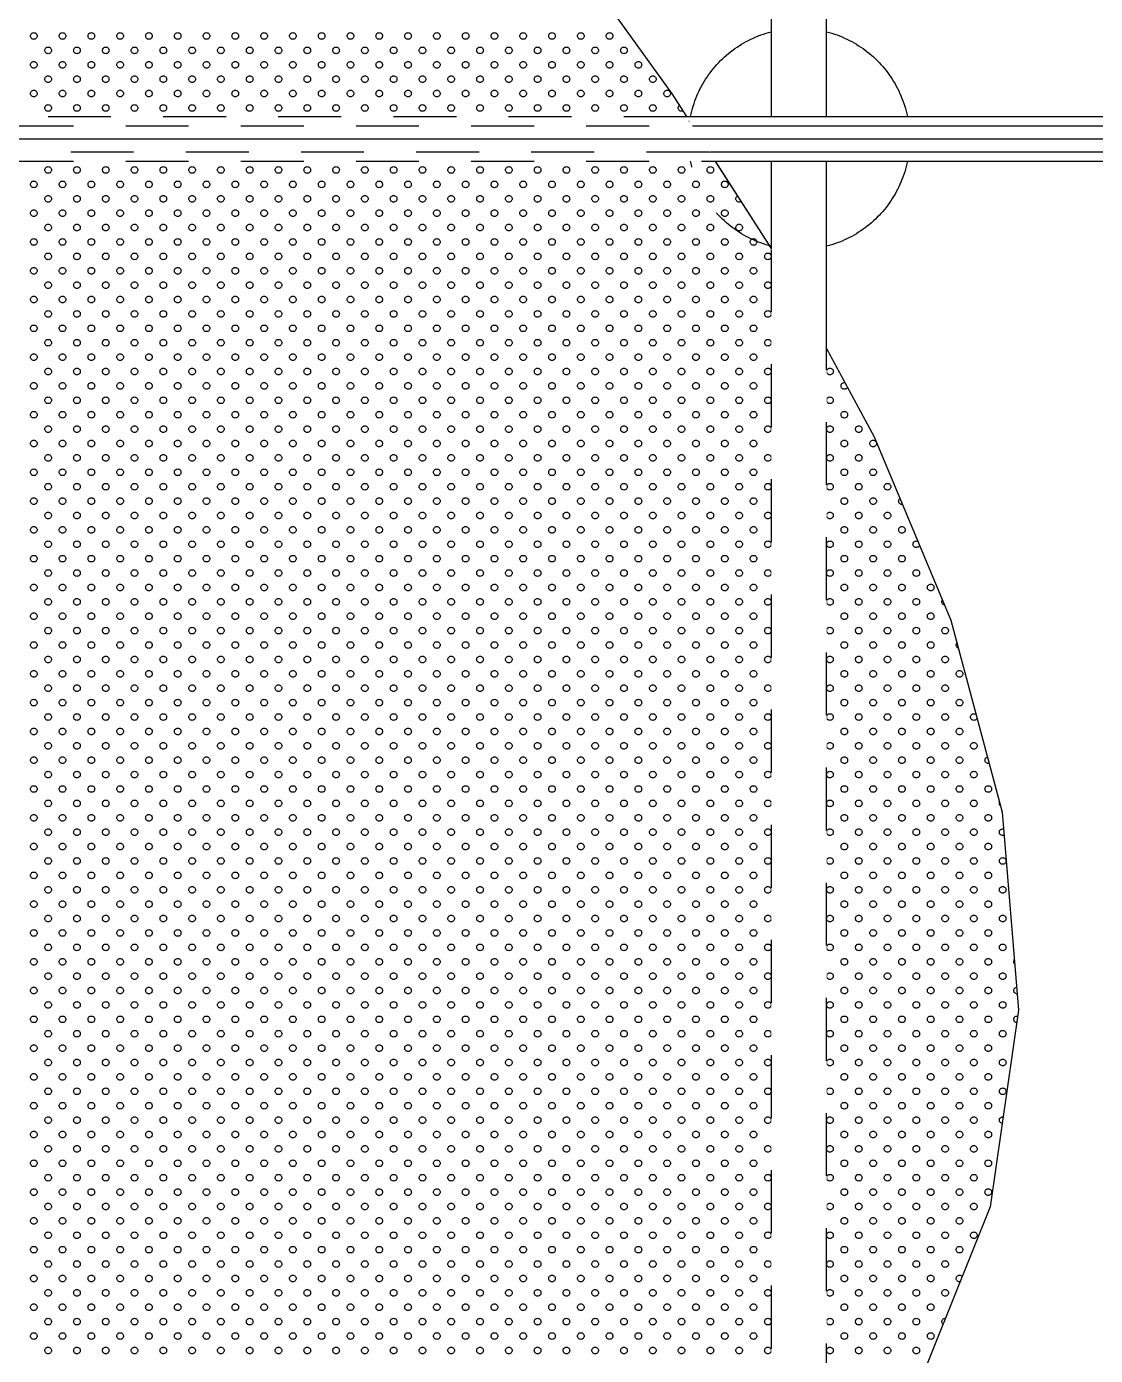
# Model space of a CAD drawing. Header units: millimetres. Extents: x 28487 to 58856, y 2691 to 22893.
# Drawn here: x 29925 to 30408, y 6100 to 6700 of the extents above; entities that cross this region are included whole.
import ezdxf
from ezdxf.xclip import XClip

# ---------------------------------------------------------------- set-up
doc = ezdxf.new("R2010")
doc.units = ezdxf.units.MM
doc.header["$XCLIPFRAME"] = 0
doc.linetypes.add('TA_HL_008.00000', pattern=[52, 28.4, -23.6])
for name, color, linetype in [('000_CLIP-IN_ACESSORIES_DEFPOINT_', 250, 'Continuous'), ('000_CLIP-IN_ACESSORIES_MAIN_COLOR_1', 3, 'Continuous'), ('000_CLIP-IN_ACESSORIES_SUB_COLOR_1', 1, 'Continuous'), ('000_CLIP-IN_ACESSORIES_WIPEOUT_', 250, 'Continuous'), ('000_CLIP-IN_PANEL_MAIN_COLOR_1', 3, 'Continuous'), ('000_CLIP-IN_PANEL_SUB_COLOR_2', 1, 'Continuous'), ('000_CLIP-IN_PANEL_WIPEOUT_', 250, 'Continuous'), ('000_CLIP-IN_SUBFAME_MAIN_COLOR_1', 3, 'Continuous'), ('000_CLIP-IN_SUBFAME_MAIN_COLOR_2', 2, 'Continuous'), ('000_CLIP-IN_SUBFAME_WIPEOUT_', 250, 'Continuous')]:
    doc.layers.add(name, color=color, linetype=linetype)

# ---------------------------------------------------------------- blocks, each defined once
blk = doc.blocks.new('000 - FAMELINE_ALU.PF_CLIP-IN_600x600mm.+ACOUSTIC_BOTTOM_VIEW')
blk.add_wipeout([(-300, -300), (300, -300), (300, 300), (-300, 300)]).dxf.layer = '000_CLIP-IN_PANEL_WIPEOUT_'
at = {"layer": '000_CLIP-IN_ACESSORIES_SUB_COLOR_1'}
blk.add_lwpolyline([(-297, -297), (297, -297), (297, 297), (-297, 297)], close=True, dxfattribs=at)
at = {"layer": '000_CLIP-IN_PANEL_MAIN_COLOR_1'}
blk.add_lwpolyline([(-300, -300), (300, -300), (300, 300), (-300, 300)], close=True, dxfattribs=at)
at = {"layer": '000_CLIP-IN_PANEL_SUB_COLOR_2'}
for centre in [(-39, 286), (-26, 286), (-13, 286), (0, 286), (13, 286), (26, 286), (39, 286), (52, 286), (65, 286), (78, 286), (91, 286), (104, 286), (117, 286), (130, 286), (143, 286), (156, 286), (169, 286), (182, 286), (195, 286), (208, 286), (221, 286), (234, 286), (247, 286), (260, 286), (-45.5, 279.5), (-32.5, 279.5), (-19.5, 279.5), (-6.5, 279.5), (6.5, 279.5), (19.5, 279.5), (32.5, 279.5), (45.5, 279.5), (58.5, 279.5), (71.5, 279.5), (84.5, 279.5), (97.5, 279.5), (110.5, 279.5), (123.5, 279.5), (136.5, 279.5), (149.5, 279.5), (162.5, 279.5), (175.5, 279.5), (188.5, 279.5), (201.5, 279.5), (214.5, 279.5), (227.5, 279.5), (240.5, 279.5), (253.5, 279.5), (266.5, 279.5), (-39, 273), (-26, 273), (-13, 273), (0, 273), (13, 273), (26, 273), (39, 273), (52, 273), (65, 273), (78, 273), (91, 273), (104, 273), (117, 273), (130, 273), (143, 273), (156, 273), (169, 273), (182, 273), (195, 273), (208, 273), (221, 273), (234, 273), (247, 273), (260, 273), (273, 273), (-45.5, 266.5), (-32.5, 266.5), (-19.5, 266.5), (-6.5, 266.5), (6.5, 266.5), (19.5, 266.5), (32.5, 266.5), (45.5, 266.5), (58.5, 266.5), (71.5, 266.5), (84.5, 266.5), (97.5, 266.5), (110.5, 266.5), (123.5, 266.5), (136.5, 266.5), (149.5, 266.5), (162.5, 266.5), (175.5, 266.5), (188.5, 266.5), (201.5, 266.5), (214.5, 266.5), (227.5, 266.5), (240.5, 266.5), (253.5, 266.5), (266.5, 266.5), (279.5, 266.5), (-39, 260), (-26, 260), (-13, 260), (0, 260), (13, 260), (26, 260), (39, 260), (52, 260), (65, 260), (78, 260), (91, 260), (104, 260), (117, 260), (130, 260), (143, 260), (156, 260), (169, 260), (182, 260), (195, 260), (208, 260), (221, 260), (234, 260), (247, 260), (260, 260), (273, 260), (-45.5, 253.5), (-32.5, 253.5), (-19.5, 253.5), (-6.5, 253.5), (6.5, 253.5), (19.5, 253.5), (32.5, 253.5), (45.5, 253.5), (58.5, 253.5), (71.5, 253.5), (84.5, 253.5), (97.5, 253.5), (110.5, 253.5), (123.5, 253.5), (136.5, 253.5), (149.5, 253.5), (162.5, 253.5), (175.5, 253.5), (188.5, 253.5), (201.5, 253.5), (214.5, 253.5), (227.5, 253.5), (240.5, 253.5), (253.5, 253.5), (266.5, 253.5), (279.5, 253.5), (-39, 247), (-26, 247), (-13, 247), (0, 247), (13, 247), (26, 247), (39, 247), (52, 247), (65, 247), (78, 247), (91, 247), (104, 247), (117, 247), (130, 247), (143, 247), (156, 247), (169, 247), (182, 247), (195, 247), (208, 247), (221, 247), (234, 247), (247, 247), (260, 247), (273, 247), (286, 247), (-45.5, 240.5), (-32.5, 240.5), (-19.5, 240.5), (-6.5, 240.5), (6.5, 240.5), (19.5, 240.5), (32.5, 240.5), (45.5, 240.5), (58.5, 240.5), (71.5, 240.5), (84.5, 240.5), (97.5, 240.5), (110.5, 240.5), (123.5, 240.5), (136.5, 240.5), (149.5, 240.5), (162.5, 240.5), (175.5, 240.5), (188.5, 240.5), (201.5, 240.5), (214.5, 240.5), (227.5, 240.5), (240.5, 240.5), (253.5, 240.5), (266.5, 240.5), (279.5, 240.5), (-39, 234), (-26, 234), (-13, 234), (0, 234), (13, 234), (26, 234), (39, 234), (52, 234), (65, 234), (78, 234), (91, 234), (104, 234), (117, 234), (130, 234), (143, 234), (156, 234), (169, 234), (182, 234), (195, 234), (208, 234), (221, 234), (234, 234), (247, 234), (260, 234), (273, 234), (286, 234), (-45.5, 227.5), (-32.5, 227.5), (-19.5, 227.5), (-6.5, 227.5), (6.5, 227.5), (19.5, 227.5), (32.5, 227.5), (45.5, 227.5), (58.5, 227.5), (71.5, 227.5), (84.5, 227.5), (97.5, 227.5), (110.5, 227.5), (123.5, 227.5), (136.5, 227.5), (149.5, 227.5), (162.5, 227.5), (175.5, 227.5), (188.5, 227.5), (201.5, 227.5), (214.5, 227.5), (227.5, 227.5), (240.5, 227.5), (253.5, 227.5), (266.5, 227.5), (279.5, 227.5), (-39, 221), (-26, 221), (-13, 221), (0, 221), (13, 221), (26, 221), (39, 221), (52, 221), (65, 221), (78, 221), (91, 221), (104, 221), (117, 221), (130, 221), (143, 221), (156, 221), (169, 221), (182, 221), (195, 221), (208, 221), (221, 221), (234, 221), (247, 221), (260, 221), (273, 221), (286, 221), (-45.5, 214.5), (-32.5, 214.5), (-19.5, 214.5), (-6.5, 214.5), (6.5, 214.5), (19.5, 214.5), (32.5, 214.5), (45.5, 214.5), (58.5, 214.5), (71.5, 214.5), (84.5, 214.5), (97.5, 214.5), (110.5, 214.5), (123.5, 214.5), (136.5, 214.5), (149.5, 214.5), (162.5, 214.5), (175.5, 214.5), (188.5, 214.5), (201.5, 214.5), (214.5, 214.5), (227.5, 214.5), (240.5, 214.5), (253.5, 214.5), (266.5, 214.5), (279.5, 214.5), (-39, 208), (-26, 208), (-13, 208), (0, 208), (13, 208), (26, 208), (39, 208), (52, 208), (65, 208), (78, 208), (91, 208), (104, 208), (117, 208), (130, 208), (143, 208), (156, 208), (169, 208), (182, 208), (195, 208), (208, 208), (221, 208), (234, 208), (247, 208), (260, 208), (273, 208), (286, 208), (-45.5, 201.5), (-32.5, 201.5), (-19.5, 201.5), (-6.5, 201.5), (6.5, 201.5), (19.5, 201.5), (32.5, 201.5), (45.5, 201.5), (58.5, 201.5), (71.5, 201.5), (84.5, 201.5), (97.5, 201.5), (110.5, 201.5), (123.5, 201.5), (136.5, 201.5), (149.5, 201.5), (162.5, 201.5), (175.5, 201.5), (188.5, 201.5), (201.5, 201.5), (214.5, 201.5), (227.5, 201.5), (240.5, 201.5), (253.5, 201.5), (266.5, 201.5), (279.5, 201.5), (-286, 195), (-39, 195), (-26, 195), (-13, 195), (0, 195), (13, 195), (26, 195), (39, 195), (52, 195), (65, 195), (78, 195), (91, 195), (104, 195), (117, 195), (130, 195), (143, 195), (156, 195), (169, 195), (182, 195), (195, 195), (208, 195), (221, 195), (234, 195), (247, 195), (260, 195), (273, 195), (286, 195), (-279.5, 188.5), (-45.5, 188.5), (-32.5, 188.5), (-19.5, 188.5), (-6.5, 188.5), (6.5, 188.5), (19.5, 188.5), (32.5, 188.5), (45.5, 188.5), (58.5, 188.5), (71.5, 188.5), (84.5, 188.5), (97.5, 188.5), (110.5, 188.5), (123.5, 188.5), (136.5, 188.5), (149.5, 188.5), (162.5, 188.5), (175.5, 188.5), (188.5, 188.5), (201.5, 188.5), (214.5, 188.5), (227.5, 188.5), (240.5, 188.5), (253.5, 188.5), (266.5, 188.5), (279.5, 188.5), (-286, 182), (-273, 182), (-39, 182), (-26, 182), (-13, 182), (0, 182), (13, 182), (26, 182), (39, 182), (52, 182), (65, 182), (78, 182), (91, 182), (104, 182), (117, 182), (130, 182), (143, 182), (156, 182), (169, 182), (182, 182), (195, 182), (208, 182), (221, 182), (234, 182), (247, 182), (260, 182), (273, 182), (286, 182), (-279.5, 175.5), (-45.5, 175.5), (-32.5, 175.5), (-19.5, 175.5), (-6.5, 175.5), (6.5, 175.5), (19.5, 175.5), (32.5, 175.5), (45.5, 175.5), (58.5, 175.5), (71.5, 175.5), (84.5, 175.5), (97.5, 175.5), (110.5, 175.5), (123.5, 175.5), (136.5, 175.5), (149.5, 175.5), (162.5, 175.5), (175.5, 175.5), (188.5, 175.5), (201.5, 175.5), (214.5, 175.5), (227.5, 175.5), (240.5, 175.5), (253.5, 175.5), (266.5, 175.5), (279.5, 175.5), (-286, 169), (-273, 169), (-39, 169), (-26, 169), (-13, 169), (0, 169), (13, 169), (26, 169), (39, 169), (52, 169), (65, 169), (78, 169), (91, 169), (104, 169), (117, 169), (130, 169), (143, 169), (156, 169), (169, 169), (182, 169), (195, 169), (208, 169), (221, 169), (234, 169), (247, 169), (260, 169), (273, 169), (286, 169), (-279.5, 162.5), (-266.5, 162.5), (-45.5, 162.5), (-32.5, 162.5), (-19.5, 162.5), (-6.5, 162.5), (6.5, 162.5), (19.5, 162.5), (32.5, 162.5), (45.5, 162.5), (58.5, 162.5), (71.5, 162.5), (84.5, 162.5), (97.5, 162.5), (110.5, 162.5), (123.5, 162.5), (136.5, 162.5), (149.5, 162.5), (162.5, 162.5), (175.5, 162.5), (188.5, 162.5), (201.5, 162.5), (214.5, 162.5), (227.5, 162.5), (240.5, 162.5), (253.5, 162.5), (266.5, 162.5), (279.5, 162.5), (-286, 156), (-273, 156), (-260, 156), (-39, 156), (-26, 156), (-13, 156), (0, 156), (13, 156), (26, 156), (39, 156), (52, 156), (65, 156), (78, 156), (91, 156), (104, 156), (117, 156), (130, 156), (143, 156), (156, 156), (169, 156), (182, 156), (195, 156), (208, 156), (221, 156), (234, 156), (247, 156), (260, 156), (273, 156), (286, 156), (-279.5, 149.5), (-266.5, 149.5), (-45.5, 149.5), (-32.5, 149.5), (-19.5, 149.5), (-6.5, 149.5), (6.5, 149.5), (19.5, 149.5), (32.5, 149.5), (45.5, 149.5), (58.5, 149.5), (71.5, 149.5), (84.5, 149.5), (97.5, 149.5), (110.5, 149.5), (123.5, 149.5), (136.5, 149.5), (149.5, 149.5), (162.5, 149.5), (175.5, 149.5), (188.5, 149.5), (201.5, 149.5), (214.5, 149.5), (227.5, 149.5), (240.5, 149.5), (253.5, 149.5), (266.5, 149.5), (279.5, 149.5), (-286, 143), (-273, 143), (-260, 143), (-39, 143), (-26, 143), (-13, 143), (0, 143), (13, 143), (26, 143), (39, 143), (52, 143), (65, 143), (78, 143), (91, 143), (104, 143), (117, 143), (130, 143), (143, 143), (156, 143), (169, 143), (182, 143), (195, 143), (208, 143), (221, 143), (234, 143), (247, 143), (260, 143), (273, 143), (286, 143), (-279.5, 136.5), (-266.5, 136.5), (-253.5, 136.5), (-45.5, 136.5), (-32.5, 136.5), (-19.5, 136.5), (-6.5, 136.5), (6.5, 136.5), (19.5, 136.5), (32.5, 136.5), (45.5, 136.5), (58.5, 136.5), (71.5, 136.5), (84.5, 136.5), (97.5, 136.5), (110.5, 136.5), (123.5, 136.5), (136.5, 136.5), (149.5, 136.5), (162.5, 136.5), (175.5, 136.5), (188.5, 136.5), (201.5, 136.5), (214.5, 136.5), (227.5, 136.5), (240.5, 136.5), (253.5, 136.5), (266.5, 136.5), (279.5, 136.5), (-286, 130), (-273, 130), (-260, 130), (-39, 130), (-26, 130), (-13, 130), (0, 130), (13, 130), (26, 130), (39, 130), (52, 130), (65, 130), (78, 130), (91, 130), (104, 130), (117, 130), (130, 130), (143, 130), (156, 130), (169, 130), (182, 130), (195, 130), (208, 130), (221, 130), (234, 130), (247, 130), (260, 130), (273, 130), (286, 130), (-279.5, 123.5), (-266.5, 123.5), (-253.5, 123.5), (-45.5, 123.5), (-32.5, 123.5), (-19.5, 123.5), (-6.5, 123.5), (6.5, 123.5), (19.5, 123.5), (32.5, 123.5), (45.5, 123.5), (58.5, 123.5), (71.5, 123.5), (84.5, 123.5), (97.5, 123.5), (110.5, 123.5), (123.5, 123.5), (136.5, 123.5), (149.5, 123.5), (162.5, 123.5), (175.5, 123.5), (188.5, 123.5), (201.5, 123.5), (214.5, 123.5), (227.5, 123.5), (240.5, 123.5), (253.5, 123.5), (266.5, 123.5), (279.5, 123.5), (-286, 117), (-273, 117), (-260, 117), (-247, 117), (-39, 117), (-26, 117), (-13, 117), (0, 117), (13, 117), (26, 117), (39, 117), (52, 117), (65, 117), (78, 117), (91, 117), (104, 117), (117, 117), (130, 117), (143, 117), (156, 117), (169, 117), (182, 117), (195, 117), (208, 117), (221, 117), (234, 117), (247, 117), (260, 117), (273, 117), (286, 117), (-279.5, 110.5), (-266.5, 110.5), (-253.5, 110.5), (-45.5, 110.5), (-32.5, 110.5), (-19.5, 110.5), (-6.5, 110.5), (6.5, 110.5), (19.5, 110.5), (32.5, 110.5), (45.5, 110.5), (58.5, 110.5), (71.5, 110.5), (84.5, 110.5), (97.5, 110.5), (110.5, 110.5), (123.5, 110.5), (136.5, 110.5), (149.5, 110.5), (162.5, 110.5), (175.5, 110.5), (188.5, 110.5), (201.5, 110.5), (214.5, 110.5), (227.5, 110.5), (240.5, 110.5), (253.5, 110.5), (266.5, 110.5), (279.5, 110.5), (-286, 104), (-273, 104), (-260, 104), (-247, 104), (-39, 104), (-26, 104), (-13, 104), (0, 104), (13, 104), (26, 104), (39, 104), (52, 104), (65, 104), (78, 104), (91, 104), (104, 104), (117, 104), (130, 104), (143, 104), (156, 104), (169, 104), (182, 104), (195, 104), (208, 104), (221, 104), (234, 104), (247, 104), (260, 104), (273, 104), (286, 104), (-279.5, 97.5), (-266.5, 97.5), (-253.5, 97.5), (-240.5, 97.5), (-45.5, 97.5), (-32.5, 97.5), (-19.5, 97.5), (-6.5, 97.5), (6.5, 97.5), (19.5, 97.5), (32.5, 97.5), (45.5, 97.5), (58.5, 97.5), (71.5, 97.5), (84.5, 97.5), (97.5, 97.5), (110.5, 97.5), (123.5, 97.5), (136.5, 97.5), (149.5, 97.5), (162.5, 97.5), (175.5, 97.5), (188.5, 97.5), (201.5, 97.5), (214.5, 97.5), (227.5, 97.5), (240.5, 97.5), (253.5, 97.5), (266.5, 97.5), (279.5, 97.5), (-286, 91), (-273, 91), (-260, 91), (-247, 91), (-234, 91), (-39, 91), (-26, 91), (-13, 91), (0, 91), (13, 91), (26, 91), (39, 91), (52, 91), (65, 91), (78, 91), (91, 91), (104, 91), (117, 91), (130, 91), (143, 91), (156, 91), (169, 91), (182, 91), (195, 91), (208, 91), (221, 91), (234, 91), (247, 91), (260, 91), (273, 91), (286, 91), (-279.5, 84.5), (-266.5, 84.5), (-253.5, 84.5), (-240.5, 84.5), (-45.5, 84.5), (-32.5, 84.5), (-19.5, 84.5), (-6.5, 84.5), (6.5, 84.5), (19.5, 84.5), (32.5, 84.5), (45.5, 84.5), (58.5, 84.5), (71.5, 84.5), (84.5, 84.5), (97.5, 84.5), (110.5, 84.5), (123.5, 84.5), (136.5, 84.5), (149.5, 84.5), (162.5, 84.5), (175.5, 84.5), (188.5, 84.5), (201.5, 84.5), (214.5, 84.5), (227.5, 84.5), (240.5, 84.5), (253.5, 84.5), (266.5, 84.5), (279.5, 84.5), (-286, 78), (-273, 78), (-260, 78), (-247, 78), (-234, 78), (-39, 78), (-26, 78), (-13, 78), (0, 78), (13, 78), (26, 78), (39, 78), (52, 78), (65, 78), (78, 78), (91, 78), (104, 78), (117, 78), (130, 78), (143, 78), (156, 78), (169, 78), (182, 78), (195, 78), (208, 78), (221, 78), (234, 78), (247, 78), (260, 78), (273, 78), (286, 78), (-279.5, 71.5), (-266.5, 71.5), (-253.5, 71.5), (-240.5, 71.5), (-227.5, 71.5), (-45.5, 71.5), (-32.5, 71.5), (-19.5, 71.5), (-6.5, 71.5), (6.5, 71.5), (19.5, 71.5), (32.5, 71.5), (45.5, 71.5), (58.5, 71.5), (71.5, 71.5), (84.5, 71.5), (97.5, 71.5), (110.5, 71.5), (123.5, 71.5), (136.5, 71.5), (149.5, 71.5), (162.5, 71.5), (175.5, 71.5), (188.5, 71.5), (201.5, 71.5), (214.5, 71.5), (227.5, 71.5), (240.5, 71.5), (253.5, 71.5), (266.5, 71.5), (279.5, 71.5), (-286, 65), (-273, 65), (-260, 65), (-247, 65), (-234, 65), (-39, 65), (-26, 65), (-13, 65), (0, 65), (13, 65), (26, 65), (39, 65), (52, 65), (65, 65), (78, 65), (91, 65), (104, 65), (117, 65), (130, 65), (143, 65), (156, 65), (169, 65), (182, 65), (195, 65), (208, 65), (221, 65), (234, 65), (247, 65), (260, 65), (273, 65), (286, 65), (-279.5, 58.5), (-266.5, 58.5), (-253.5, 58.5), (-240.5, 58.5), (-227.5, 58.5), (-45.5, 58.5), (-32.5, 58.5), (-19.5, 58.5), (-6.5, 58.5), (6.5, 58.5), (19.5, 58.5), (32.5, 58.5), (45.5, 58.5), (58.5, 58.5), (71.5, 58.5), (84.5, 58.5), (97.5, 58.5), (110.5, 58.5), (123.5, 58.5), (136.5, 58.5), (149.5, 58.5), (162.5, 58.5), (175.5, 58.5), (188.5, 58.5), (201.5, 58.5), (214.5, 58.5), (227.5, 58.5), (240.5, 58.5), (253.5, 58.5), (266.5, 58.5), (279.5, 58.5), (-286, 52), (-273, 52), (-260, 52), (-247, 52), (-234, 52), (-39, 52), (-26, 52), (-13, 52), (0, 52), (13, 52), (26, 52), (39, 52), (52, 52), (65, 52), (78, 52), (91, 52), (104, 52), (117, 52), (130, 52), (143, 52), (156, 52), (169, 52), (182, 52), (195, 52), (208, 52), (221, 52), (234, 52), (247, 52), (260, 52), (273, 52), (286, 52), (-279.5, 45.5), (-266.5, 45.5), (-253.5, 45.5), (-240.5, 45.5), (-227.5, 45.5), (-45.5, 45.5), (-32.5, 45.5), (-19.5, 45.5), (-6.5, 45.5), (6.5, 45.5), (19.5, 45.5), (32.5, 45.5), (45.5, 45.5), (58.5, 45.5), (71.5, 45.5), (84.5, 45.5), (97.5, 45.5), (110.5, 45.5), (123.5, 45.5), (136.5, 45.5), (149.5, 45.5), (162.5, 45.5), (175.5, 45.5), (188.5, 45.5), (201.5, 45.5), (214.5, 45.5), (227.5, 45.5), (240.5, 45.5), (253.5, 45.5), (266.5, 45.5), (279.5, 45.5), (-286, 39), (-273, 39), (-260, 39), (-247, 39), (-234, 39), (-221, 39), (-39, 39), (-26, 39), (-13, 39), (0, 39), (13, 39), (26, 39), (39, 39), (52, 39), (65, 39), (78, 39), (91, 39), (104, 39), (117, 39), (130, 39), (143, 39), (156, 39), (169, 39), (182, 39), (195, 39), (208, 39), (221, 39), (234, 39), (247, 39), (260, 39), (273, 39), (286, 39), (-279.5, 32.5), (-266.5, 32.5), (-253.5, 32.5), (-240.5, 32.5), (-227.5, 32.5), (-45.5, 32.5), (-32.5, 32.5), (-19.5, 32.5), (-6.5, 32.5), (6.5, 32.5), (19.5, 32.5), (32.5, 32.5), (45.5, 32.5), (58.5, 32.5), (71.5, 32.5), (84.5, 32.5), (97.5, 32.5), (110.5, 32.5), (123.5, 32.5), (136.5, 32.5), (149.5, 32.5), (162.5, 32.5), (175.5, 32.5), (188.5, 32.5), (201.5, 32.5), (214.5, 32.5), (227.5, 32.5), (240.5, 32.5), (253.5, 32.5), (266.5, 32.5), (279.5, 32.5), (-286, 26), (-273, 26), (-260, 26), (-247, 26), (-234, 26), (-221, 26), (-39, 26), (-26, 26), (-13, 26), (0, 26), (13, 26), (26, 26), (39, 26), (52, 26), (65, 26), (78, 26), (91, 26), (104, 26), (117, 26), (130, 26), (143, 26), (156, 26), (169, 26), (182, 26), (195, 26), (208, 26), (221, 26), (234, 26), (247, 26), (260, 26), (273, 26), (286, 26), (-279.5, 19.5), (-266.5, 19.5), (-253.5, 19.5), (-240.5, 19.5), (-227.5, 19.5), (-214.5, 19.5), (-45.5, 19.5), (-32.5, 19.5), (-19.5, 19.5), (-6.5, 19.5), (6.5, 19.5), (19.5, 19.5), (32.5, 19.5), (45.5, 19.5), (58.5, 19.5), (71.5, 19.5), (84.5, 19.5), (97.5, 19.5), (110.5, 19.5), (123.5, 19.5), (136.5, 19.5), (149.5, 19.5), (162.5, 19.5), (175.5, 19.5), (188.5, 19.5), (201.5, 19.5), (214.5, 19.5), (227.5, 19.5), (240.5, 19.5), (253.5, 19.5), (266.5, 19.5), (279.5, 19.5), (-286, 13), (-273, 13), (-260, 13), (-247, 13), (-234, 13), (-221, 13), (-39, 13), (-26, 13), (-13, 13), (0, 13), (13, 13), (26, 13), (39, 13), (52, 13), (65, 13), (78, 13), (91, 13), (104, 13), (117, 13), (130, 13), (143, 13), (156, 13), (169, 13), (182, 13), (195, 13), (208, 13), (221, 13), (234, 13), (247, 13), (260, 13), (273, 13), (286, 13), (-279.5, 6.5), (-266.5, 6.5), (-253.5, 6.5), (-240.5, 6.5), (-227.5, 6.5), (-214.5, 6.5), (-45.5, 6.5), (-32.5, 6.5), (-19.5, 6.5), (-6.5, 6.5), (6.5, 6.5), (19.5, 6.5), (32.5, 6.5), (45.5, 6.5), (58.5, 6.5), (71.5, 6.5), (84.5, 6.5), (97.5, 6.5), (110.5, 6.5), (123.5, 6.5), (136.5, 6.5), (149.5, 6.5), (162.5, 6.5), (175.5, 6.5), (188.5, 6.5), (201.5, 6.5), (214.5, 6.5), (227.5, 6.5), (240.5, 6.5), (253.5, 6.5), (266.5, 6.5), (279.5, 6.5), (-286, 0), (-273, 0), (-260, 0), (-247, 0), (-234, 0), (-221, 0), (-208, 0), (-39, 0), (-26, 0), (-13, 0), (0, 0), (13, 0), (26, 0), (39, 0), (52, 0), (65, 0), (78, 0), (91, 0), (104, 0), (117, 0), (130, 0), (143, 0), (156, 0), (169, 0), (182, 0), (195, 0), (208, 0), (221, 0), (234, 0), (247, 0), (260, 0), (273, 0), (286, 0), (-279.5, -6.5), (-266.5, -6.5), (-253.5, -6.5), (-240.5, -6.5), (-227.5, -6.5), (-214.5, -6.5), (-45.5, -6.5), (-32.5, -6.5), (-19.5, -6.5), (-6.5, -6.5), (6.5, -6.5), (19.5, -6.5), (32.5, -6.5), (45.5, -6.5), (58.5, -6.5), (71.5, -6.5), (84.5, -6.5), (97.5, -6.5), (110.5, -6.5), (123.5, -6.5), (136.5, -6.5), (149.5, -6.5), (162.5, -6.5), (175.5, -6.5), (188.5, -6.5), (201.5, -6.5), (214.5, -6.5), (227.5, -6.5), (240.5, -6.5), (253.5, -6.5), (266.5, -6.5), (279.5, -6.5), (-286, -13), (-273, -13), (-260, -13), (-247, -13), (-234, -13), (-221, -13), (-208, -13), (-39, -13), (-26, -13), (-13, -13), (0, -13), (13, -13), (26, -13), (39, -13), (52, -13), (65, -13), (78, -13), (91, -13), (104, -13), (117, -13), (130, -13), (143, -13), (156, -13), (169, -13), (182, -13), (195, -13), (208, -13), (221, -13), (234, -13), (247, -13), (260, -13), (273, -13), (286, -13), (-279.5, -19.5), (-266.5, -19.5), (-253.5, -19.5), (-240.5, -19.5), (-227.5, -19.5), (-214.5, -19.5), (-45.5, -19.5), (-32.5, -19.5), (-19.5, -19.5), (-6.5, -19.5), (6.5, -19.5), (19.5, -19.5), (32.5, -19.5), (45.5, -19.5), (58.5, -19.5), (71.5, -19.5), (84.5, -19.5), (97.5, -19.5), (110.5, -19.5), (123.5, -19.5), (136.5, -19.5), (149.5, -19.5), (162.5, -19.5), (175.5, -19.5), (188.5, -19.5), (201.5, -19.5), (214.5, -19.5), (227.5, -19.5), (240.5, -19.5), (253.5, -19.5), (266.5, -19.5), (279.5, -19.5), (-286, -26), (-273, -26), (-260, -26), (-247, -26), (-234, -26), (-221, -26), (-208, -26), (-39, -26), (-26, -26), (-13, -26), (0, -26), (13, -26), (26, -26), (39, -26), (52, -26), (65, -26), (78, -26), (91, -26), (104, -26), (117, -26), (130, -26), (143, -26), (156, -26), (169, -26), (182, -26), (195, -26), (208, -26), (221, -26), (234, -26), (247, -26), (260, -26), (273, -26), (286, -26), (-279.5, -32.5), (-266.5, -32.5), (-253.5, -32.5), (-240.5, -32.5), (-227.5, -32.5), (-214.5, -32.5), (-45.5, -32.5), (-32.5, -32.5), (-19.5, -32.5), (-6.5, -32.5), (6.5, -32.5), (19.5, -32.5), (32.5, -32.5), (45.5, -32.5), (58.5, -32.5), (71.5, -32.5), (84.5, -32.5), (97.5, -32.5), (110.5, -32.5), (123.5, -32.5), (136.5, -32.5), (149.5, -32.5), (162.5, -32.5), (175.5, -32.5), (188.5, -32.5), (201.5, -32.5), (214.5, -32.5), (227.5, -32.5), (240.5, -32.5), (253.5, -32.5), (266.5, -32.5), (279.5, -32.5), (-286, -39), (-273, -39), (-260, -39), (-247, -39), (-234, -39), (-221, -39), (-208, -39), (-39, -39), (-26, -39), (-13, -39), (0, -39), (13, -39), (26, -39), (39, -39), (52, -39), (65, -39), (78, -39), (91, -39), (104, -39), (117, -39), (130, -39), (143, -39), (156, -39), (169, -39), (182, -39), (195, -39), (208, -39), (221, -39), (234, -39), (247, -39), (260, -39), (273, -39), (286, -39), (-279.5, -45.5), (-266.5, -45.5), (-253.5, -45.5), (-240.5, -45.5), (-227.5, -45.5), (-214.5, -45.5), (-45.5, -45.5), (-32.5, -45.5), (-19.5, -45.5), (-6.5, -45.5), (6.5, -45.5), (19.5, -45.5), (32.5, -45.5), (45.5, -45.5), (58.5, -45.5), (71.5, -45.5), (84.5, -45.5), (97.5, -45.5), (110.5, -45.5), (123.5, -45.5), (136.5, -45.5), (149.5, -45.5), (162.5, -45.5), (175.5, -45.5), (188.5, -45.5), (201.5, -45.5), (214.5, -45.5), (227.5, -45.5), (240.5, -45.5), (253.5, -45.5), (266.5, -45.5), (279.5, -45.5), (-286, -52), (-273, -52), (-260, -52), (-247, -52), (-234, -52), (-221, -52), (-208, -52), (-39, -52), (-26, -52), (-13, -52), (0, -52), (13, -52), (26, -52), (39, -52), (52, -52), (65, -52), (78, -52), (91, -52), (104, -52), (117, -52), (130, -52), (143, -52), (156, -52), (169, -52), (182, -52), (195, -52), (208, -52), (221, -52), (234, -52), (247, -52), (260, -52), (273, -52), (286, -52), (-279.5, -58.5), (-266.5, -58.5), (-253.5, -58.5), (-240.5, -58.5), (-227.5, -58.5), (-214.5, -58.5), (-45.5, -58.5), (-32.5, -58.5), (-19.5, -58.5), (-6.5, -58.5), (6.5, -58.5), (19.5, -58.5), (32.5, -58.5), (45.5, -58.5), (58.5, -58.5), (71.5, -58.5), (84.5, -58.5), (97.5, -58.5), (110.5, -58.5), (123.5, -58.5), (136.5, -58.5), (149.5, -58.5), (162.5, -58.5), (175.5, -58.5), (188.5, -58.5), (201.5, -58.5), (214.5, -58.5), (227.5, -58.5), (240.5, -58.5), (253.5, -58.5), (266.5, -58.5), (279.5, -58.5), (-286, -65), (-273, -65), (-260, -65), (-247, -65), (-234, -65), (-221, -65), (-208, -65), (-39, -65), (-26, -65), (-13, -65), (0, -65), (13, -65), (26, -65), (39, -65), (52, -65), (65, -65), (78, -65), (91, -65), (104, -65), (117, -65), (130, -65), (143, -65), (156, -65), (169, -65), (182, -65), (195, -65), (208, -65), (221, -65), (234, -65), (247, -65), (260, -65), (273, -65), (286, -65), (-279.5, -71.5), (-266.5, -71.5), (-253.5, -71.5), (-240.5, -71.5), (-227.5, -71.5), (-214.5, -71.5), (-201.5, -71.5), (-45.5, -71.5), (-32.5, -71.5), (-19.5, -71.5), (-6.5, -71.5), (6.5, -71.5), (19.5, -71.5), (32.5, -71.5), (45.5, -71.5), (58.5, -71.5), (71.5, -71.5), (84.5, -71.5), (97.5, -71.5), (110.5, -71.5), (123.5, -71.5), (136.5, -71.5), (149.5, -71.5), (162.5, -71.5), (175.5, -71.5), (188.5, -71.5), (201.5, -71.5), (214.5, -71.5), (227.5, -71.5), (240.5, -71.5), (253.5, -71.5), (266.5, -71.5), (279.5, -71.5), (-286, -78), (-273, -78), (-260, -78), (-247, -78), (-234, -78), (-221, -78), (-208, -78), (-39, -78), (-26, -78), (-13, -78), (0, -78), (13, -78), (26, -78), (39, -78), (52, -78), (65, -78), (78, -78), (91, -78), (104, -78), (117, -78), (130, -78), (143, -78), (156, -78), (169, -78), (182, -78), (195, -78), (208, -78), (221, -78), (234, -78), (247, -78), (260, -78), (273, -78), (286, -78), (-279.5, -84.5), (-266.5, -84.5), (-253.5, -84.5), (-240.5, -84.5), (-227.5, -84.5), (-214.5, -84.5), (-201.5, -84.5), (-45.5, -84.5), (-32.5, -84.5), (-19.5, -84.5), (-6.5, -84.5), (6.5, -84.5), (19.5, -84.5), (32.5, -84.5), (45.5, -84.5), (58.5, -84.5), (71.5, -84.5), (84.5, -84.5), (97.5, -84.5), (110.5, -84.5), (123.5, -84.5), (136.5, -84.5), (149.5, -84.5), (162.5, -84.5), (175.5, -84.5), (188.5, -84.5), (201.5, -84.5), (214.5, -84.5), (227.5, -84.5), (240.5, -84.5), (253.5, -84.5), (266.5, -84.5), (279.5, -84.5), (-286, -91), (-273, -91), (-260, -91), (-247, -91), (-234, -91), (-221, -91), (-208, -91), (-39, -91), (-26, -91), (-13, -91), (0, -91), (13, -91), (26, -91), (39, -91), (52, -91), (65, -91), (78, -91), (91, -91), (104, -91), (117, -91), (130, -91), (143, -91), (156, -91), (169, -91), (182, -91), (195, -91), (208, -91), (221, -91), (234, -91), (247, -91), (260, -91), (273, -91), (286, -91), (-279.5, -97.5), (-266.5, -97.5), (-253.5, -97.5), (-240.5, -97.5), (-227.5, -97.5), (-214.5, -97.5), (-201.5, -97.5), (-45.5, -97.5), (-32.5, -97.5), (-19.5, -97.5), (-6.5, -97.5), (6.5, -97.5), (19.5, -97.5), (32.5, -97.5), (45.5, -97.5), (58.5, -97.5), (71.5, -97.5), (84.5, -97.5), (97.5, -97.5), (110.5, -97.5), (123.5, -97.5), (136.5, -97.5), (149.5, -97.5), (162.5, -97.5), (175.5, -97.5), (188.5, -97.5), (201.5, -97.5), (214.5, -97.5), (227.5, -97.5), (240.5, -97.5), (253.5, -97.5), (266.5, -97.5), (279.5, -97.5), (-286, -104), (-273, -104), (-260, -104), (-247, -104), (-234, -104), (-221, -104), (-208, -104), (-39, -104), (-26, -104), (-13, -104), (0, -104), (13, -104), (26, -104), (39, -104), (52, -104), (65, -104), (78, -104), (91, -104), (104, -104), (117, -104), (130, -104), (143, -104), (156, -104), (169, -104), (182, -104), (195, -104), (208, -104), (221, -104), (234, -104), (247, -104), (260, -104), (273, -104), (286, -104), (-279.5, -110.5), (-266.5, -110.5), (-253.5, -110.5), (-240.5, -110.5), (-227.5, -110.5), (-214.5, -110.5), (-45.5, -110.5), (-32.5, -110.5), (-19.5, -110.5), (-6.5, -110.5), (6.5, -110.5), (19.5, -110.5), (32.5, -110.5), (45.5, -110.5), (58.5, -110.5), (71.5, -110.5), (84.5, -110.5), (97.5, -110.5), (110.5, -110.5), (123.5, -110.5), (136.5, -110.5), (149.5, -110.5), (162.5, -110.5), (175.5, -110.5), (188.5, -110.5), (201.5, -110.5), (214.5, -110.5), (227.5, -110.5), (240.5, -110.5), (253.5, -110.5), (266.5, -110.5), (279.5, -110.5), (-286, -117), (-273, -117), (-260, -117), (-247, -117), (-234, -117), (-221, -117), (-208, -117), (-39, -117), (-26, -117), (-13, -117), (0, -117), (13, -117), (26, -117), (39, -117), (52, -117), (65, -117), (78, -117), (91, -117), (104, -117), (117, -117), (130, -117), (143, -117), (156, -117), (169, -117), (182, -117), (195, -117), (208, -117), (221, -117), (234, -117), (247, -117), (260, -117), (273, -117), (286, -117), (-279.5, -123.5), (-266.5, -123.5), (-253.5, -123.5), (-240.5, -123.5), (-227.5, -123.5), (-214.5, -123.5), (-45.5, -123.5), (-32.5, -123.5), (-19.5, -123.5), (-6.5, -123.5), (6.5, -123.5), (19.5, -123.5), (32.5, -123.5), (45.5, -123.5), (58.5, -123.5), (71.5, -123.5), (84.5, -123.5), (97.5, -123.5), (110.5, -123.5), (123.5, -123.5), (136.5, -123.5), (149.5, -123.5), (162.5, -123.5), (175.5, -123.5), (188.5, -123.5), (201.5, -123.5), (214.5, -123.5), (227.5, -123.5), (240.5, -123.5), (253.5, -123.5), (266.5, -123.5), (279.5, -123.5), (-286, -130), (-273, -130), (-260, -130), (-247, -130), (-234, -130), (-221, -130), (-208, -130), (-39, -130), (-26, -130), (-13, -130), (0, -130), (13, -130), (26, -130), (39, -130), (52, -130), (65, -130), (78, -130), (91, -130), (104, -130), (117, -130), (130, -130), (143, -130), (156, -130), (169, -130), (182, -130), (195, -130), (208, -130), (221, -130), (234, -130), (247, -130), (260, -130), (273, -130), (286, -130), (-279.5, -136.5), (-266.5, -136.5), (-253.5, -136.5), (-240.5, -136.5), (-227.5, -136.5), (-214.5, -136.5), (-45.5, -136.5), (-32.5, -136.5), (-19.5, -136.5), (-6.5, -136.5), (6.5, -136.5), (19.5, -136.5), (32.5, -136.5), (45.5, -136.5), (58.5, -136.5), (71.5, -136.5), (84.5, -136.5), (97.5, -136.5), (110.5, -136.5), (123.5, -136.5), (136.5, -136.5), (149.5, -136.5), (162.5, -136.5), (175.5, -136.5), (188.5, -136.5), (201.5, -136.5), (214.5, -136.5), (227.5, -136.5), (240.5, -136.5), (253.5, -136.5), (266.5, -136.5), (279.5, -136.5), (-286, -143), (-273, -143), (-260, -143), (-247, -143), (-234, -143), (-221, -143), (-208, -143), (-39, -143), (-26, -143), (-13, -143), (0, -143), (13, -143), (26, -143), (39, -143), (52, -143), (65, -143), (78, -143), (91, -143), (104, -143), (117, -143), (130, -143), (143, -143), (156, -143), (169, -143), (182, -143), (195, -143), (208, -143), (221, -143), (234, -143), (247, -143), (260, -143), (273, -143), (286, -143), (-279.5, -149.5), (-266.5, -149.5), (-253.5, -149.5), (-240.5, -149.5), (-227.5, -149.5), (-214.5, -149.5), (-45.5, -149.5), (-32.5, -149.5), (-19.5, -149.5), (-6.5, -149.5), (6.5, -149.5), (19.5, -149.5), (32.5, -149.5), (45.5, -149.5), (58.5, -149.5), (71.5, -149.5), (84.5, -149.5), (97.5, -149.5), (110.5, -149.5), (123.5, -149.5), (136.5, -149.5), (149.5, -149.5), (162.5, -149.5), (175.5, -149.5), (188.5, -149.5), (201.5, -149.5), (214.5, -149.5), (227.5, -149.5), (240.5, -149.5), (253.5, -149.5), (266.5, -149.5), (279.5, -149.5), (-286, -156), (-273, -156), (-260, -156), (-247, -156), (-234, -156), (-221, -156), (-39, -156), (-26, -156), (-13, -156), (0, -156), (13, -156), (26, -156), (39, -156), (52, -156), (65, -156), (78, -156), (91, -156), (104, -156), (117, -156), (130, -156), (143, -156), (156, -156), (169, -156), (182, -156), (195, -156), (208, -156), (221, -156), (234, -156), (247, -156), (260, -156), (273, -156), (286, -156), (-279.5, -162.5), (-266.5, -162.5), (-253.5, -162.5), (-240.5, -162.5), (-227.5, -162.5), (-214.5, -162.5), (-45.5, -162.5), (-32.5, -162.5), (-19.5, -162.5), (-6.5, -162.5), (6.5, -162.5), (19.5, -162.5), (32.5, -162.5), (45.5, -162.5), (58.5, -162.5), (71.5, -162.5), (84.5, -162.5), (97.5, -162.5), (110.5, -162.5), (123.5, -162.5), (136.5, -162.5), (149.5, -162.5), (162.5, -162.5), (175.5, -162.5), (188.5, -162.5), (201.5, -162.5), (214.5, -162.5), (227.5, -162.5), (240.5, -162.5), (253.5, -162.5), (266.5, -162.5), (279.5, -162.5), (-286, -169), (-273, -169), (-260, -169), (-247, -169), (-234, -169), (-221, -169), (-39, -169), (-26, -169), (-13, -169), (0, -169), (13, -169), (26, -169), (39, -169), (52, -169), (65, -169), (78, -169), (91, -169), (104, -169), (117, -169), (130, -169), (143, -169), (156, -169), (169, -169), (182, -169), (195, -169), (208, -169), (221, -169), (234, -169), (247, -169), (260, -169), (273, -169), (286, -169), (-279.5, -175.5), (-266.5, -175.5), (-253.5, -175.5), (-240.5, -175.5), (-227.5, -175.5), (-214.5, -175.5), (-45.5, -175.5), (-32.5, -175.5), (-19.5, -175.5), (-6.5, -175.5), (6.5, -175.5), (19.5, -175.5), (32.5, -175.5), (45.5, -175.5), (58.5, -175.5), (71.5, -175.5), (84.5, -175.5), (97.5, -175.5), (110.5, -175.5), (123.5, -175.5), (136.5, -175.5), (149.5, -175.5), (162.5, -175.5), (175.5, -175.5), (188.5, -175.5), (201.5, -175.5), (214.5, -175.5), (227.5, -175.5), (240.5, -175.5), (253.5, -175.5), (266.5, -175.5), (279.5, -175.5), (-286, -182), (-273, -182), (-260, -182), (-247, -182), (-234, -182), (-221, -182), (-39, -182), (-26, -182), (-13, -182), (0, -182), (13, -182), (26, -182), (39, -182), (52, -182), (65, -182), (78, -182), (91, -182), (104, -182), (117, -182), (130, -182), (143, -182), (156, -182), (169, -182), (182, -182), (195, -182), (208, -182), (221, -182), (234, -182), (247, -182), (260, -182), (273, -182), (286, -182), (-279.5, -188.5), (-266.5, -188.5), (-253.5, -188.5), (-240.5, -188.5), (-227.5, -188.5), (-214.5, -188.5), (-45.5, -188.5), (-32.5, -188.5), (-19.5, -188.5), (-6.5, -188.5), (6.5, -188.5), (19.5, -188.5), (32.5, -188.5), (45.5, -188.5), (58.5, -188.5), (71.5, -188.5), (84.5, -188.5), (97.5, -188.5), (110.5, -188.5), (123.5, -188.5), (136.5, -188.5), (149.5, -188.5), (162.5, -188.5), (175.5, -188.5), (188.5, -188.5), (201.5, -188.5), (214.5, -188.5), (227.5, -188.5), (240.5, -188.5), (253.5, -188.5), (266.5, -188.5), (279.5, -188.5), (-286, -195), (-273, -195), (-260, -195), (-247, -195), (-234, -195), (-221, -195), (-39, -195), (-26, -195), (-13, -195), (0, -195), (13, -195), (26, -195), (39, -195), (52, -195), (65, -195), (78, -195), (91, -195), (104, -195), (117, -195), (130, -195), (143, -195), (156, -195), (169, -195), (182, -195), (195, -195), (208, -195), (221, -195), (234, -195), (247, -195), (260, -195), (273, -195), (286, -195), (-279.5, -201.5), (-266.5, -201.5), (-253.5, -201.5), (-240.5, -201.5), (-227.5, -201.5), (-45.5, -201.5), (-32.5, -201.5), (-19.5, -201.5), (-6.5, -201.5), (6.5, -201.5), (19.5, -201.5), (32.5, -201.5), (45.5, -201.5), (58.5, -201.5), (71.5, -201.5), (84.5, -201.5), (97.5, -201.5), (110.5, -201.5), (123.5, -201.5), (136.5, -201.5), (149.5, -201.5), (162.5, -201.5), (175.5, -201.5), (188.5, -201.5), (201.5, -201.5), (214.5, -201.5), (227.5, -201.5), (240.5, -201.5), (253.5, -201.5), (266.5, -201.5), (279.5, -201.5), (-286, -208), (-273, -208), (-260, -208), (-247, -208), (-234, -208), (-39, -208), (-26, -208), (-13, -208), (0, -208), (13, -208), (26, -208), (39, -208), (52, -208), (65, -208), (78, -208), (91, -208), (104, -208), (117, -208), (130, -208), (143, -208), (156, -208), (169, -208), (182, -208), (195, -208), (208, -208), (221, -208), (234, -208), (247, -208), (260, -208), (273, -208), (286, -208), (-279.5, -214.5), (-266.5, -214.5), (-253.5, -214.5), (-240.5, -214.5), (-227.5, -214.5), (-45.5, -214.5), (-32.5, -214.5), (-19.5, -214.5), (-6.5, -214.5), (6.5, -214.5), (19.5, -214.5), (32.5, -214.5), (45.5, -214.5), (58.5, -214.5), (71.5, -214.5), (84.5, -214.5), (97.5, -214.5), (110.5, -214.5), (123.5, -214.5), (136.5, -214.5), (149.5, -214.5), (162.5, -214.5), (175.5, -214.5), (188.5, -214.5), (201.5, -214.5), (214.5, -214.5), (227.5, -214.5), (240.5, -214.5), (253.5, -214.5), (266.5, -214.5), (279.5, -214.5), (-286, -221), (-273, -221), (-260, -221), (-247, -221), (-234, -221), (-39, -221), (-26, -221), (-13, -221), (0, -221), (13, -221), (26, -221), (39, -221), (52, -221), (65, -221), (78, -221), (91, -221), (104, -221), (117, -221), (130, -221), (143, -221), (156, -221), (169, -221), (182, -221), (195, -221), (208, -221), (221, -221), (234, -221), (247, -221), (260, -221), (273, -221), (286, -221), (-279.5, -227.5), (-266.5, -227.5), (-253.5, -227.5), (-240.5, -227.5), (-45.5, -227.5), (-32.5, -227.5), (-19.5, -227.5), (-6.5, -227.5), (6.5, -227.5), (19.5, -227.5), (32.5, -227.5), (45.5, -227.5), (58.5, -227.5), (71.5, -227.5), (84.5, -227.5), (97.5, -227.5), (110.5, -227.5), (123.5, -227.5), (136.5, -227.5), (149.5, -227.5), (162.5, -227.5), (175.5, -227.5), (188.5, -227.5), (201.5, -227.5), (214.5, -227.5), (227.5, -227.5), (240.5, -227.5), (253.5, -227.5), (266.5, -227.5), (279.5, -227.5), (-286, -234), (-273, -234), (-260, -234), (-247, -234), (-234, -234), (-39, -234), (-26, -234), (-13, -234), (0, -234), (13, -234), (26, -234), (39, -234), (52, -234), (65, -234), (78, -234), (91, -234), (104, -234), (117, -234), (130, -234), (143, -234), (156, -234), (169, -234), (182, -234), (195, -234), (208, -234), (221, -234), (234, -234), (247, -234), (260, -234), (273, -234), (286, -234), (-279.5, -240.5), (-266.5, -240.5), (-253.5, -240.5), (-240.5, -240.5), (-45.5, -240.5), (-32.5, -240.5), (-19.5, -240.5), (-6.5, -240.5), (6.5, -240.5), (19.5, -240.5), (32.5, -240.5), (45.5, -240.5), (58.5, -240.5), (71.5, -240.5), (84.5, -240.5), (97.5, -240.5), (110.5, -240.5), (123.5, -240.5), (136.5, -240.5), (149.5, -240.5), (162.5, -240.5), (175.5, -240.5), (188.5, -240.5), (201.5, -240.5), (214.5, -240.5), (227.5, -240.5), (240.5, -240.5), (253.5, -240.5), (266.5, -240.5), (279.5, -240.5), (-286, -247), (-273, -247), (-260, -247), (-247, -247), (-39, -247), (-26, -247), (-13, -247), (0, -247), (13, -247), (26, -247), (39, -247), (52, -247), (65, -247), (78, -247), (91, -247), (104, -247), (117, -247), (130, -247), (143, -247), (156, -247), (169, -247), (182, -247), (195, -247), (208, -247), (221, -247), (234, -247), (247, -247), (260, -247), (273, -247), (286, -247)]:
    blk.add_circle(centre, 1.5, dxfattribs=at)
blk = doc.blocks.new('*U156')
blk.add_blockref('000 - FAMELINE_ALU.PF_CLIP-IN_600x600mm.+ACOUSTIC_BOTTOM_VIEW', (0, 0))
blk = doc.blocks.new('*U157')
blk.add_wipeout([(-300, -300), (300, -300), (300, 300), (-300, 300)]).dxf.layer = '000_CLIP-IN_PANEL_WIPEOUT_'
at = {"layer": '000_CLIP-IN_ACESSORIES_SUB_COLOR_1'}
blk.add_lwpolyline([(-297, -297), (297, -297), (297, 297), (-297, 297)], close=True, dxfattribs=at)
at = {"layer": '000_CLIP-IN_PANEL_MAIN_COLOR_1'}
blk.add_lwpolyline([(-300, -300), (300, -300), (300, 300), (-300, 300)], close=True, dxfattribs=at)
blk = doc.blocks.new('TYP.CLIP-IN_20251110-163539_FOR_PPLINE_C02')
blk.add_blockref('*U156', (-300, 300))
blk.add_blockref('*U156', (300, 300))
blk.add_blockref('*U157', (-300, 900))
at = {"layer": '000_CLIP-IN_PANEL_SUB_COLOR_2'}
for centre in [(-345.5, 646.5), (-332.5, 646.5), (-319.5, 646.5), (-306.5, 646.5), (-293.5, 646.5), (-280.5, 646.5), (-267.5, 646.5), (-254.5, 646.5), (-241.5, 646.5), (-228.5, 646.5), (-215.5, 646.5), (-202.5, 646.5), (-189.5, 646.5), (-176.5, 646.5), (-163.5, 646.5), (-150.5, 646.5), (-137.5, 646.5), (-124.5, 646.5), (-111.5, 646.5), (-98.5, 646.5), (-85.5, 646.5), (-339, 640), (-326, 640), (-313, 640), (-300, 640), (-287, 640), (-274, 640), (-261, 640), (-248, 640), (-235, 640), (-222, 640), (-209, 640), (-196, 640), (-183, 640), (-170, 640), (-157, 640), (-144, 640), (-131, 640), (-118, 640), (-105, 640), (-92, 640), (-79, 640), (-345.5, 633.5), (-332.5, 633.5), (-319.5, 633.5), (-306.5, 633.5), (-293.5, 633.5), (-280.5, 633.5), (-267.5, 633.5), (-254.5, 633.5), (-241.5, 633.5), (-228.5, 633.5), (-215.5, 633.5), (-202.5, 633.5), (-189.5, 633.5), (-176.5, 633.5), (-163.5, 633.5), (-150.5, 633.5), (-137.5, 633.5), (-124.5, 633.5), (-111.5, 633.5), (-98.5, 633.5), (-85.5, 633.5), (-72.5, 633.5), (-339, 627), (-326, 627), (-313, 627), (-300, 627), (-287, 627), (-274, 627), (-261, 627), (-248, 627), (-235, 627), (-222, 627), (-209, 627), (-196, 627), (-183, 627), (-170, 627), (-157, 627), (-144, 627), (-131, 627), (-118, 627), (-105, 627), (-92, 627), (-79, 627), (-66, 627), (-345.5, 620.5), (-332.5, 620.5), (-319.5, 620.5), (-306.5, 620.5), (-293.5, 620.5), (-280.5, 620.5), (-267.5, 620.5), (-254.5, 620.5), (-241.5, 620.5), (-228.5, 620.5), (-215.5, 620.5), (-202.5, 620.5), (-189.5, 620.5), (-176.5, 620.5), (-163.5, 620.5), (-150.5, 620.5), (-137.5, 620.5), (-124.5, 620.5), (-111.5, 620.5), (-98.5, 620.5), (-85.5, 620.5), (-72.5, 620.5), (-59.5, 620.5), (-339, 614), (-326, 614), (-313, 614), (-300, 614), (-287, 614), (-274, 614), (-261, 614), (-248, 614), (-235, 614), (-222, 614), (-209, 614), (-196, 614), (-183, 614), (-170, 614), (-157, 614), (-144, 614), (-131, 614), (-118, 614), (-105, 614), (-92, 614), (-79, 614), (-66, 614), (-53, 614)]:
    blk.add_circle(centre, 1.5, dxfattribs=at)
blk = doc.blocks.new('*U121')
blk.add_wipeout([(0, 10), (0, -10), (3000, -10), (3000, 10)]).dxf.layer = '000_CLIP-IN_ACESSORIES_WIPEOUT_'
at = {"layer": '000_CLIP-IN_ACESSORIES_SUB_COLOR_1', "linetype": 'ByBlock'}
blk.add_lwpolyline([(0, 10), (0, -10), (3000, -10), (3000, 10)], close=True, dxfattribs=at)
blk.add_wipeout([(3000, 6), (3000, -6), (0, -6), (0, 6)]).dxf.layer = '000_CLIP-IN_ACESSORIES_WIPEOUT_'
at = {"layer": '000_CLIP-IN_ACESSORIES_DEFPOINT_'}
blk.add_line((0, 0), (3000, 0), dxfattribs=at)
at = {"layer": '000_CLIP-IN_ACESSORIES_MAIN_COLOR_1', "linetype": 'ByBlock'}
blk.add_lwpolyline([(3000, 6), (3000, -6), (0, -6), (0, 6)], close=True, dxfattribs=at)
blk = doc.blocks.new('*U152')
blk.add_wipeout([(0, 12.5), (0, -12.5), (1800, -12.5), (1800, 12.5)]).dxf.layer = '000_CLIP-IN_SUBFAME_WIPEOUT_'
at = {"layer": '000_CLIP-IN_SUBFAME_MAIN_COLOR_1', "color": 0, "linetype": 'ByBlock'}
blk.add_lwpolyline([(0, 12.5), (0, -12.5), (1800, -12.5), (1800, 12.5)], close=True, dxfattribs=at)
blk = doc.blocks.new('TYP.CLIP-IN_20251110-164052_FRAMING_SET')
at = {"layer": '000_CLIP-IN_ACESSORIES_MAIN_COLOR_1', "linetype": 'ByBlock'}
blk.add_circle((1500, -300), 50, dxfattribs=at)
at = {"layer": '000_CLIP-IN_SUBFAME_MAIN_COLOR_2', "linetype": 'ByBlock', "rotation": 90}
blk.add_blockref('*U152', (1500, -1800), dxfattribs=at)
at = {"linetype": 'ByBlock'}
blk.add_blockref('*U121', (0, -300), dxfattribs=at)

msp = doc.modelspace()

# ---------------------------------------------------------------- block references
ref = msp.add_blockref('TYP.CLIP-IN_20251110-163539_FOR_PPLINE_C02', (30274.19, 6049.51))
XClip(ref).set_block_clipping_path([(-282.6877952438, 900), (-223.1833904567, 832.6495614811), (-165.3663281872, 763.8467580421), (-109.8034957739, 693.2136980097), (-57.265164294, 620.3072487909), (-8.8378364095, 544.6152677975), (33.8958859084, 465.5825236794), (68.5873126349, 382.7285890232), (91.8140416228, 296.0033926673), (99.1195101483, 206.5845938336), (86.405705246, 117.832859365), (52.8628691356, 34.6805136505), (2.1393321508, -39.3426865331), (-59.1478971477, -105.0106277887), (-125.9235884942, -165.1360029941), (-195.5522570471, -221.9520193781), (-266.4315829118, -277.2079663979), (-337.2999864613, -332.4777616232), (-406.7773304361, -389.478120932), (-472.7267725019, -450.4959168527), (-530.6262884045, -519.0864641235), (-568.3121206019, -600.0720313022), (-564.161007109, -688.8543593629), (-524.2432105395, -768.9789761158), (-467.1353885998, -838.2493669943), (-401.880352843, -900), (-1500, -899.9999999944), (-1500, 900.0000000056)])

# ---------------------------------------------------------------- next in the draw order: linework, layer by layer
at = {"color": 1}
msp.add_lwpolyline([(28774.19, 5149.51), (28774.19, 6949.51), (29991.51, 6949.51), (30051.01, 6882.16), (30108.83, 6813.35), (30164.39, 6742.72), (30216.93, 6669.81), (30265.36, 6594.12), (30308.09, 6515.09), (30342.78, 6432.24), (30366.01, 6345.51), (30373.31, 6256.09), (30360.6, 6167.34), (30327.06, 6084.19)], dxfattribs=at)

# ---------------------------------------------------------------- next in the draw order: block references
at = {"linetype": 'TA_HL_008.00000'}
ref = msp.add_blockref('TYP.CLIP-IN_20251110-164052_FRAMING_SET', (28774.19, 6949.51), dxfattribs=at)
XClip(ref).set_block_clipping_path([(1217.3122047562, 0), (1276.8166095433, -67.3504385189), (1334.6336718128, -136.1532419579), (1390.1965042261, -206.7863019903), (1442.734835706, -279.6927512091), (1491.1621635905, -355.3847322025), (1533.8958859084, -434.4174763206), (1568.5873126349, -517.2714109768), (1591.8140416228, -603.9966073327), (1599.1195101483, -693.4154061664), (1586.405705246, -782.167140635), (1552.8628691356, -865.3194863495), (1502.1393321508, -939.3426865331), (1440.8521028523, -1005.0106277887), (1374.0764115058, -1065.1360029941), (1304.4477429529, -1121.9520193781), (1233.5684170882, -1177.2079663979), (1162.7000135387, -1232.4777616232), (1093.2226695639, -1289.478120932), (1027.2732274981, -1350.4959168527), (969.3737115955, -1419.0864641235), (931.6878793981, -1500.0720313022), (935.838992891, -1588.8543593629), (975.7567894605, -1668.9789761158), (1032.8646114002, -1738.2493669943), (1098.119647157, -1800), (0, -1799.9999999944), (0, 0.0000000056)])

# ---------------------------------------------------------------- next in the draw order: block references
ref = msp.add_blockref('TYP.CLIP-IN_20251110-164052_FRAMING_SET', (28774.19, 6949.51))
XClip(ref).set_block_clipping_path([(1217.3122047562, 0), (1276.8166095432, -67.3504385189), (1334.6336718128, -136.1532419579), (1390.1965042261, -206.7863019903), (1442.7348357059, -279.6927512091), (1491.1621635905, -355.3847322025), (1533.8958859084, -434.4174763206), (1568.5873126349, -517.2714109768), (1591.8140416228, -603.9966073327), (1599.1195101483, -693.4154061664), (1586.405705246, -782.167140635), (1552.8628691356, -865.3194863495), (1502.1393321508, -939.3426865331), (1440.8521028523, -1005.0106277887), (1374.0764115058, -1065.1360029941), (1304.4477429529, -1121.9520193781), (1233.5684170881, -1177.2079663979), (1162.7000135387, -1232.4777616232), (1093.2226695639, -1289.478120932), (1027.2732274981, -1350.4959168527), (969.3737115955, -1419.0864641235), (931.6878793981, -1500.0720313022), (935.838992891, -1588.8543593629), (975.7567894605, -1668.9789761158), (1032.8646114002, -1738.2493669943), (1098.119647157, -1800), (3000, -1800), (3000, 0)])

doc.saveas('drawing.dxf')
